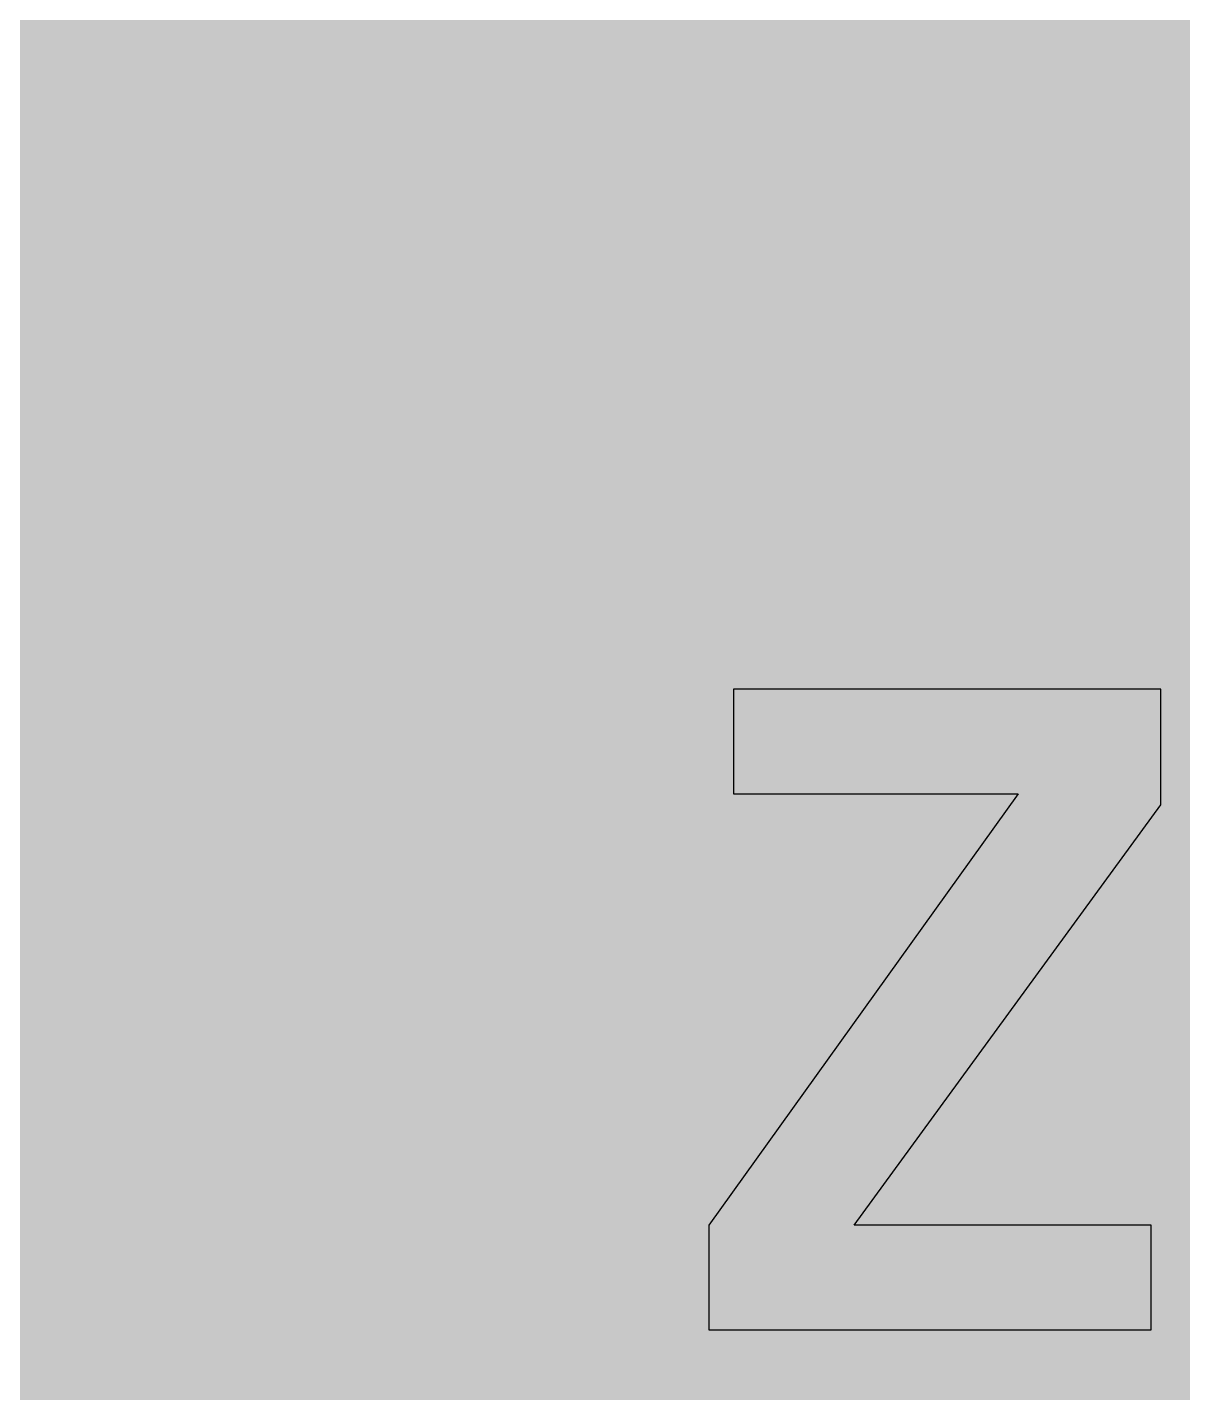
# Model space of a CAD drawing. Header units: millimetres. Extents: x 0 to 212, y 0 to 159.
# Drawn here: x 60.55 to 96.95, y 65.81 to 108.8 of the extents above; entities that cross this region are included whole.
import ezdxf

# ---------------------------------------------------------------- set-up
doc = ezdxf.new("R2010")
doc.units = ezdxf.units.MM

msp = doc.modelspace()

# ---------------------------------------------------------------- hatches: boundary and pattern name
for color, points in [(254, [(14.1633, 0.0536), (13.9878, 0.0533), (13.8125, 0.0559), (13.6373, 0.061), (13.462, 0.0686), (13.2893, 0.0787), (13.114, 0.0914), (12.9413, 0.1041), (12.7686, 0.1219), (12.5959, 0.1397), (12.4231, 0.16), (12.2504, 0.1829), (12.0777, 0.2057), (11.9075, 0.2337), (11.7373, 0.2616), (11.5672, 0.2921), (11.397, 0.3251), (11.2268, 0.3607), (11.0592, 0.3988), (10.8915, 0.4369), (10.7239, 0.4775), (10.5562, 0.5207), (10.3886, 0.5664), (10.2235, 0.6121), (10.0584, 0.6629), (9.8933, 0.7137), (9.7307, 0.7671), (9.5682, 0.8204), (9.4056, 0.8788), (9.2431, 0.9373), (9.083, 0.9982), (8.923, 1.0617), (8.763, 1.1252), (8.6055, 1.1938), (8.4455, 1.2624), (8.2906, 1.331), (8.1331, 1.4046), (7.9781, 1.4783), (7.8232, 1.5545), (7.6708, 1.6332), (7.5184, 1.7145), (7.366, 1.7958), (7.2161, 1.8796), (7.0663, 1.966), (6.919, 2.0523), (6.7716, 2.1438), (6.6243, 2.2352), (6.4795, 2.3266), (6.3348, 2.4232), (6.19, 2.5197), (6.0477, 2.6187), (5.908, 2.7178), (5.7683, 2.8194), (5.6286, 2.9235), (5.4915, 3.0302), (5.3543, 3.1369), (5.2197, 3.2461), (5.0851, 3.3579), (4.953, 3.4722), (4.8209, 3.5865), (4.6914, 3.7033), (4.5644, 3.8202), (4.4348, 3.9395), (4.3104, 4.0615), (4.1859, 4.1859), (4.0615, 4.3104), (3.9395, 4.4348), (3.8202, 4.5618), (3.7033, 4.6914), (3.5865, 4.8209), (3.4722, 4.953), (3.3579, 5.0851), (3.2487, 5.2197), (3.1369, 5.3543), (3.0302, 5.4915), (2.9235, 5.6286), (2.8194, 5.7683), (2.7178, 5.908), (2.6187, 6.0477), (2.5197, 6.19), (2.4232, 6.3348), (2.3266, 6.477), (2.2352, 6.6243), (2.1438, 6.7691), (2.0523, 6.919), (1.966, 7.0663), (1.8796, 7.2161), (1.7958, 7.366), (1.7145, 7.5184), (1.6332, 7.6708), (1.5545, 7.8232), (1.4783, 7.9781), (1.4046, 8.1331), (1.331, 8.2906), (1.2598, 8.4455), (1.1913, 8.603), (1.1252, 8.763), (1.0592, 8.923), (0.9982, 9.083), (0.9373, 9.2431), (0.8763, 9.4056), (0.8204, 9.5682), (0.7645, 9.7307), (0.7112, 9.8933), (0.6604, 10.0584), (0.6121, 10.2235), (0.5639, 10.3911), (0.5207, 10.5562), (0.4775, 10.7239), (0.4343, 10.8915), (0.3962, 11.0592), (0.3607, 11.2268), (0.3251, 11.397), (0.2921, 11.5672), (0.2616, 11.7373), (0.2311, 11.9075), (0.2057, 12.0802), (0.1803, 12.2504), (0.1575, 12.4231), (0.1372, 12.5959), (0.1194, 12.7686), (0.1041, 12.9413), (0.0889, 13.1166), (0.0787, 13.2893), (0.0686, 13.4645), (0.061, 13.6373), (0.0559, 13.8125), (0.0508, 13.9878), (0.0508, 14.163), (0.0522, 144.6925), (0.0508, 144.8664), (0.0559, 145.0416), (0.061, 145.2169), (0.0686, 145.3896), (0.0787, 145.5649), (0.0889, 145.7376), (0.1041, 145.9128), (0.1194, 146.0856), (0.1372, 146.2583), (0.1575, 146.431), (0.1803, 146.6037), (0.2057, 146.7739), (0.2311, 146.9466), (0.2616, 147.1168), (0.2921, 147.287), (0.3251, 147.4572), (0.3607, 147.6248), (0.3962, 147.795), (0.4343, 147.9626), (0.4775, 148.1303), (0.5207, 148.2979), (0.5639, 148.463), (0.6121, 148.6281), (0.6604, 148.7932), (0.7112, 148.9583), (0.7645, 149.1234), (0.8204, 149.286), (0.8763, 149.4485), (0.9373, 149.6111), (0.9982, 149.7711), (1.0592, 149.9311), (1.1252, 150.0911), (1.1913, 150.2486), (1.2598, 150.4061), (1.331, 150.5636), (1.4046, 150.7185), (1.4783, 150.876), (1.5545, 151.0284), (1.6332, 151.1833), (1.7145, 151.3357), (1.7958, 151.4856), (1.8796, 151.638), (1.966, 151.7879), (2.0523, 151.9352), (2.1438, 152.0825), (2.2352, 152.2298), (2.3266, 152.3746), (2.4232, 152.5194), (2.5197, 152.6616), (2.6187, 152.8039), (2.7178, 152.9461), (2.8194, 153.0858), (2.9235, 153.2255), (3.0302, 153.3627), (3.1369, 153.4973), (3.2487, 153.6344), (3.3579, 153.7665), (3.4722, 153.8986), (3.5865, 154.0307), (3.7033, 154.1602), (3.8202, 154.2898), (3.9395, 154.4168), (4.0615, 154.5438), (4.1859, 154.6682), (4.3104, 154.7901), (4.4348, 154.9121), (4.5644, 155.034), (4.6914, 155.1508), (4.8209, 155.2677), (4.953, 155.382), (5.0851, 155.4937), (5.2197, 155.6055), (5.3543, 155.7147), (5.4915, 155.8239), (5.6286, 155.9281), (5.7683, 156.0322), (5.908, 156.1338), (6.0477, 156.2354), (6.19, 156.3345), (6.3348, 156.431), (6.4795, 156.525), (6.6243, 156.6189), (6.7716, 156.7104), (6.919, 156.7993), (7.0663, 156.8882), (7.2161, 156.9745), (7.366, 157.0584), (7.5184, 157.1396), (7.6708, 157.2209), (7.8232, 157.2971), (7.9781, 157.3733), (8.1331, 157.4495), (8.2906, 157.5206), (8.4455, 157.5918), (8.6055, 157.6603), (8.763, 157.7289), (8.923, 157.7924), (9.083, 157.8559), (9.2431, 157.9169), (9.4056, 157.9753), (9.5682, 158.0337), (9.7307, 158.0871), (9.8933, 158.1404), (10.0584, 158.1912), (10.2235, 158.242), (10.3886, 158.2877), (10.5562, 158.3334), (10.7239, 158.3766), (10.8915, 158.4173), (11.0592, 158.4579), (11.2268, 158.4935), (11.397, 158.529), (11.5672, 158.562), (11.7373, 158.5925), (11.9075, 158.6205), (12.0777, 158.6484), (12.2504, 158.6713), (12.4231, 158.6941), (12.5959, 158.7144), (12.7686, 158.7322), (12.9413, 158.75), (13.114, 158.7627), (13.2893, 158.7754), (13.462, 158.7856), (13.6373, 158.7932), (13.8125, 158.7983), (13.9878, 158.8008), (14.163, 158.8033), (197.6078, 158.8036), (197.7822, 158.8008), (197.9574, 158.7983), (198.1327, 158.7932), (198.3054, 158.7856), (198.4807, 158.7754), (198.6534, 158.7627), (198.8287, 158.75), (199.0014, 158.7322), (199.1741, 158.7144), (199.3468, 158.6941), (199.5195, 158.6713), (199.6897, 158.6484), (199.8624, 158.6205), (200.0326, 158.5925), (200.2028, 158.562), (200.373, 158.529), (200.5432, 158.4935), (200.7108, 158.4579), (200.8784, 158.4173), (201.0461, 158.3766), (201.2137, 158.3334), (201.3788, 158.2877), (201.5465, 158.242), (201.7116, 158.1912), (201.8767, 158.1404), (202.0392, 158.0871), (202.2018, 158.0337), (202.3643, 157.9753), (202.5269, 157.9169), (202.6869, 157.8559), (202.8469, 157.7924), (203.007, 157.7289), (203.167, 157.6603), (203.3245, 157.5918), (203.4794, 157.5206), (203.6369, 157.4495), (203.7918, 157.3733), (203.9468, 157.2971), (204.0992, 157.2209), (204.2516, 157.1396), (204.404, 157.0584), (204.5538, 156.9745), (204.7037, 156.8882), (204.8535, 156.7993), (205.0009, 156.7104), (205.1456, 156.6189), (205.293, 156.525), (205.4352, 156.431), (205.58, 156.3345), (205.7222, 156.2354), (205.8619, 156.1338), (206.0016, 156.0322), (206.1413, 155.9281), (206.2785, 155.8239), (206.4156, 155.7147), (206.5503, 155.6055), (206.6849, 155.4937), (206.817, 155.382), (206.949, 155.2677), (207.0786, 155.1508), (207.2081, 155.034), (207.3351, 154.9121), (207.4596, 154.7901), (207.584, 154.6682), (207.7085, 154.5438), (207.8304, 154.4168), (207.9498, 154.2898), (208.0666, 154.1602), (208.1835, 154.0307), (208.2978, 153.8986), (208.4121, 153.7665), (208.5238, 153.6344), (208.6331, 153.4973), (208.7397, 153.3627), (208.8464, 153.2255), (208.9506, 153.0858), (209.0522, 152.9461), (209.1512, 152.8039), (209.2503, 152.6616), (209.3468, 152.5194), (209.4433, 152.3746), (209.5348, 152.2298), (209.6262, 152.0825), (209.7176, 151.9352), (209.804, 151.7879), (209.8904, 151.638), (209.9742, 151.4856), (210.0555, 151.3357), (210.1367, 151.1833), (210.2155, 151.0284), (210.2917, 150.876), (210.3653, 150.7185), (210.439, 150.5636), (210.5076, 150.4061), (210.5762, 150.2486), (210.6447, 150.0911), (210.7082, 149.9311), (210.7717, 149.7711), (210.8327, 149.6111), (210.8911, 149.4485), (210.9495, 149.286), (211.0029, 149.1234), (211.0562, 148.9583), (211.107, 148.7932), (211.1578, 148.6281), (211.2035, 148.463), (211.2493, 148.2979), (211.2924, 148.1303), (211.3331, 147.9626), (211.3712, 147.795), (211.4093, 147.6248), (211.4448, 147.4572), (211.4779, 147.287), (211.5083, 147.1168), (211.5363, 146.9466), (211.5642, 146.7739), (211.5871, 146.6037), (211.6099, 146.431), (211.6303, 146.2583), (211.648, 146.0856), (211.6658, 145.9128), (211.6785, 145.7376), (211.6912, 145.5649), (211.7014, 145.3896), (211.709, 145.2169), (211.7141, 145.0416), (211.7166, 144.8664), (211.7166, 144.6911), (211.7189, 14.1647), (211.7166, 13.9878), (211.7141, 13.8125), (211.709, 13.6373), (211.7014, 13.4645), (211.6912, 13.2893), (211.6785, 13.1166), (211.6658, 12.9413), (211.648, 12.7686), (211.6303, 12.5959), (211.6099, 12.4231), (211.5871, 12.2504), (211.5642, 12.0802), (211.5363, 11.9075), (211.5083, 11.7373), (211.4779, 11.5672), (211.4448, 11.397), (211.4093, 11.2268), (211.3712, 11.0592), (211.3331, 10.8915), (211.2924, 10.7239), (211.2493, 10.5562), (211.2035, 10.3911), (211.1578, 10.2235), (211.107, 10.0584), (211.0562, 9.8933), (211.0029, 9.7307), (210.9495, 9.5682), (210.8911, 9.4056), (210.8327, 9.2431), (210.7717, 9.083), (210.7082, 8.923), (210.6447, 8.763), (210.5762, 8.603), (210.5076, 8.4455), (210.439, 8.2906), (210.3653, 8.1331), (210.2917, 7.9781), (210.2155, 7.8232), (210.1367, 7.6708), (210.0555, 7.5184), (209.9742, 7.366), (209.8904, 7.2161), (209.804, 7.0663), (209.7176, 6.919), (209.6262, 6.7691), (209.5348, 6.6243), (209.4433, 6.477), (209.3468, 6.3348), (209.2503, 6.19), (209.1512, 6.0477), (209.0522, 5.908), (208.9506, 5.7683), (208.8464, 5.6286), (208.7397, 5.4915), (208.6331, 5.3543), (208.5238, 5.2197), (208.4121, 5.0851), (208.2978, 4.953), (208.1835, 4.8209), (208.0666, 4.6914), (207.9498, 4.5618), (207.8304, 4.4348), (207.7085, 4.3104), (207.584, 4.1859), (207.4596, 4.0615), (207.3351, 3.9395), (207.2081, 3.8202), (207.0786, 3.7033), (206.949, 3.5865), (206.817, 3.4722), (206.6849, 3.3579), (206.5503, 3.2461), (206.4156, 3.1369), (206.2785, 3.0302), (206.1413, 2.9235), (206.0016, 2.8194), (205.8619, 2.7178), (205.7222, 2.6187), (205.58, 2.5197), (205.4352, 2.4232), (205.293, 2.3266), (205.1456, 2.2352), (205.0009, 2.1438), (204.8535, 2.0523), (204.7037, 1.966), (204.5538, 1.8796), (204.404, 1.7958), (204.2516, 1.7145), (204.0992, 1.6332), (203.9468, 1.5545), (203.7918, 1.4783), (203.6369, 1.4046), (203.4794, 1.331), (203.3245, 1.2624), (203.167, 1.1938), (203.007, 1.1252), (202.8469, 1.0617), (202.6869, 0.9982), (202.5269, 0.9373), (202.3643, 0.8788), (202.2018, 0.8204), (202.0392, 0.7671), (201.8767, 0.7137), (201.7116, 0.6629), (201.5465, 0.6121), (201.3788, 0.5664), (201.2137, 0.5207), (201.0461, 0.4775), (200.8784, 0.4369), (200.7108, 0.3988), (200.5432, 0.3607), (200.373, 0.3251), (200.2028, 0.2921), (200.0326, 0.2616), (199.8624, 0.2337), (199.6897, 0.2057), (199.5195, 0.1829), (199.3468, 0.16), (199.1741, 0.1397), (199.0014, 0.1219), (198.8287, 0.1041), (198.6534, 0.0914), (198.4807, 0.0787), (198.3054, 0.0686), (198.1327, 0.061), (197.9574, 0.0559), (197.7822, 0.0533), (197.6069, 0.0533)]), (59, [(96.2628, 84.3178), (96.2628, 87.9655), (82.7966, 87.9655), (82.7966, 84.6663), (91.7607, 84.6663), (82.0208, 71.0844), (82.0208, 67.7869), (95.9527, 67.7869), (95.9527, 71.0844), (86.5999, 71.0844)])]:
    msp.add_hatch(color=color).paths.add_polyline_path(points)
h = msp.add_hatch(color=59)
edge = h.paths.add_edge_path()
edge.add_line((70.1848, 67.3982), (70.4139, 67.3989))
edge.add_line((70.4139, 67.3989), (70.6399, 67.4065))
edge.add_line((70.6399, 67.4065), (70.866, 67.4167))
edge.add_line((70.866, 67.4167), (71.0895, 67.4294))
edge.add_line((71.0895, 67.4294), (71.3105, 67.4497))
edge.add_line((71.3105, 67.4497), (71.5289, 67.4726))
edge.add_line((71.5289, 67.4726), (71.7448, 67.5005))
edge.add_line((71.7448, 67.5005), (71.9582, 67.5335))
edge.add_line((71.9582, 67.5335), (72.169, 67.5716))
edge.add_line((72.169, 67.5716), (72.3748, 67.6123))
edge.add_line((72.3748, 67.6123), (72.5805, 67.658))
edge.add_line((72.5805, 67.658), (72.7837, 67.7088))
edge.add_line((72.7837, 67.7088), (72.9844, 67.7647))
edge.add_line((72.9844, 67.7647), (73.1799, 67.8231))
edge.add_line((73.1799, 67.8231), (73.3755, 67.8891))
edge.add_line((73.3755, 67.8891), (73.566, 67.9602))
edge.add_line((73.566, 67.9602), (73.7565, 68.0339))
edge.add_line((73.7565, 68.0339), (73.9419, 68.1126))
edge.add_line((73.9419, 68.1126), (74.1248, 68.199))
edge.add_line((74.1248, 68.199), (74.3026, 68.2879))
edge.add_line((74.3026, 68.2879), (74.4804, 68.3819))
edge.add_line((74.4804, 68.3819), (74.6531, 68.4809))
edge.add_line((74.6531, 68.4809), (74.8233, 68.5876))
edge.add_line((74.8233, 68.5876), (74.991, 68.6968))
edge.add_line((74.991, 68.6968), (75.1535, 68.8111))
edge.add_line((75.1535, 68.8111), (75.3135, 68.9331))
edge.add_line((75.3135, 68.9331), (75.471, 69.0575))
edge.add_line((75.471, 69.0575), (75.6234, 69.1896))
edge.add_line((75.6234, 69.1896), (75.7758, 69.3268))
edge.add_line((75.7758, 69.3268), (75.9206, 69.469))
edge.add_line((75.9206, 69.469), (76.0654, 69.6163))
edge.add_line((76.0654, 69.6163), (76.2051, 69.7687))
edge.add_line((76.2051, 69.7687), (76.3397, 69.9287))
edge.add_line((76.3397, 69.9287), (76.4718, 70.0913))
edge.add_line((76.4718, 70.0913), (76.6013, 70.2615))
edge.add_line((76.6013, 70.2615), (76.7258, 70.4393))
edge.add_line((76.7258, 70.4393), (76.8477, 70.6196))
edge.add_line((76.8477, 70.6196), (76.9645, 70.8076))
edge.add_line((76.9645, 70.8076), (77.0788, 71.0006))
edge.add_line((77.0788, 71.0006), (77.1881, 71.1987))
edge.add_line((77.1881, 71.1987), (77.2922, 71.4045))
edge.add_line((77.2922, 71.4045), (77.3938, 71.6153))
edge.add_line((77.3938, 71.6153), (77.4929, 71.8337))
edge.add_line((77.4929, 71.8337), (77.5843, 72.0573))
edge.add_line((77.5843, 72.0573), (77.6757, 72.2859))
edge.add_line((77.6757, 72.2859), (77.7596, 72.5221))
edge.add_line((77.7596, 72.5221), (77.8408, 72.7634))
edge.add_line((77.8408, 72.7634), (77.917, 73.0123))
edge.add_line((77.917, 73.0123), (77.9907, 73.2663))
edge.add_line((77.9907, 73.2663), (78.0567, 73.5279))
edge.add_line((78.0567, 73.5279), (78.1202, 73.7946))
edge.add_line((78.1202, 73.7946), (78.1812, 74.0689))
edge.add_line((78.1812, 74.0689), (78.2345, 74.3483))
edge.add_line((78.2345, 74.3483), (78.2853, 74.6354))
edge.add_line((78.2853, 74.6354), (78.3311, 74.93))
edge.add_line((78.3311, 74.93), (78.3717, 75.2297))
edge.add_line((78.3717, 75.2297), (78.4073, 75.5371))
edge.add_line((78.4073, 75.5371), (78.4403, 75.8495))
edge.add_line((78.4403, 75.8495), (78.4657, 76.1695))
edge.add_line((78.4657, 76.1695), (78.4885, 76.4972))
edge.add_line((78.4885, 76.4972), (78.5063, 76.8299))
edge.add_line((78.5063, 76.8299), (78.519, 77.1703))
edge.add_line((78.519, 77.1703), (78.5241, 77.5183))
edge.add_line((78.5241, 77.5183), (78.5266, 77.8739))
edge.add_line((78.5266, 77.8739), (78.5241, 78.2295))
edge.add_line((78.5241, 78.2295), (78.519, 78.5774))
edge.add_line((78.519, 78.5774), (78.5063, 78.9178))
edge.add_line((78.5063, 78.9178), (78.4885, 79.2505))
edge.add_line((78.4885, 79.2505), (78.4657, 79.5782))
edge.add_line((78.4657, 79.5782), (78.4403, 79.8982))
edge.add_line((78.4403, 79.8982), (78.4073, 80.2132))
edge.add_line((78.4073, 80.2132), (78.3717, 80.5205))
edge.add_line((78.3717, 80.5205), (78.3311, 80.8203))
edge.add_line((78.3311, 80.8203), (78.2853, 81.1124))
edge.add_line((78.2853, 81.1124), (78.2345, 81.3994))
edge.add_line((78.2345, 81.3994), (78.1812, 81.6788))
edge.add_line((78.1812, 81.6788), (78.1202, 81.9531))
edge.add_line((78.1202, 81.9531), (78.0567, 82.2223))
edge.add_line((78.0567, 82.2223), (77.9907, 82.4814))
edge.add_line((77.9907, 82.4814), (77.917, 82.7354))
edge.add_line((77.917, 82.7354), (77.8408, 82.9843))
edge.add_line((77.8408, 82.9843), (77.7596, 83.2256))
edge.add_line((77.7596, 83.2256), (77.6757, 83.4619))
edge.add_line((77.6757, 83.4619), (77.5843, 83.693))
edge.add_line((77.5843, 83.693), (77.4929, 83.914))
edge.add_line((77.4929, 83.914), (77.3938, 84.1324))
edge.add_line((77.3938, 84.1324), (77.2922, 84.3432))
edge.add_line((77.2922, 84.3432), (77.1881, 84.549))
edge.add_line((77.1881, 84.549), (77.0788, 84.7471))
edge.add_line((77.0788, 84.7471), (76.9645, 84.9427))
edge.add_line((76.9645, 84.9427), (76.8477, 85.1281))
edge.add_line((76.8477, 85.1281), (76.7258, 85.311))
edge.add_line((76.7258, 85.311), (76.6013, 85.4862))
edge.add_line((76.6013, 85.4862), (76.4718, 85.6564))
edge.add_line((76.4718, 85.6564), (76.3397, 85.8215))
edge.add_line((76.3397, 85.8215), (76.2051, 85.979))
edge.add_line((76.2051, 85.979), (76.0654, 86.1339))
edge.add_line((76.0654, 86.1339), (75.9206, 86.2813))
edge.add_line((75.9206, 86.2813), (75.7758, 86.4235))
edge.add_line((75.7758, 86.4235), (75.6234, 86.5581))
edge.add_line((75.6234, 86.5581), (75.471, 86.6902))
edge.add_line((75.471, 86.6902), (75.3135, 86.8172))
edge.add_line((75.3135, 86.8172), (75.1535, 86.9366))
edge.add_line((75.1535, 86.9366), (74.991, 87.0509))
edge.add_line((74.991, 87.0509), (74.8233, 87.1626))
edge.add_line((74.8233, 87.1626), (74.6531, 87.2668))
edge.add_line((74.6531, 87.2668), (74.4804, 87.3658))
edge.add_line((74.4804, 87.3658), (74.3026, 87.4624))
edge.add_line((74.3026, 87.4624), (74.1248, 87.5513))
edge.add_line((74.1248, 87.5513), (73.9419, 87.6351))
edge.add_line((73.9419, 87.6351), (73.7565, 87.7138))
edge.add_line((73.7565, 87.7138), (73.566, 87.79))
edge.add_line((73.566, 87.79), (73.3755, 87.8586))
edge.add_line((73.3755, 87.8586), (73.1799, 87.9246))
edge.add_line((73.1799, 87.9246), (72.9844, 87.9831))
edge.add_line((72.9844, 87.9831), (72.7837, 88.0389))
edge.add_line((72.7837, 88.0389), (72.5805, 88.0897))
edge.add_line((72.5805, 88.0897), (72.3748, 88.1355))
edge.add_line((72.3748, 88.1355), (72.169, 88.1786))
edge.add_line((72.169, 88.1786), (71.9582, 88.2142))
edge.add_line((71.9582, 88.2142), (71.7448, 88.2472))
edge.add_line((71.7448, 88.2472), (71.5289, 88.2752))
edge.add_line((71.5289, 88.2752), (71.3105, 88.298))
edge.add_line((71.3105, 88.298), (71.0895, 88.3183))
edge.add_line((71.0895, 88.3183), (70.866, 88.3336))
edge.add_line((70.866, 88.3336), (70.6399, 88.3437))
edge.add_line((70.6399, 88.3437), (70.4139, 88.3488))
edge.add_line((70.4139, 88.3488), (70.1827, 88.3514))
edge.add_line((70.1827, 88.3514), (69.9541, 88.3488))
edge.add_line((69.9541, 88.3488), (69.7255, 88.3437))
edge.add_line((69.7255, 88.3437), (69.4995, 88.3336))
edge.add_line((69.4995, 88.3336), (69.2785, 88.3183))
edge.add_line((69.2785, 88.3183), (69.0575, 88.298))
edge.add_line((69.0575, 88.298), (68.8391, 88.2752))
edge.add_line((68.8391, 88.2752), (68.6232, 88.2472))
edge.add_line((68.6232, 88.2472), (68.4098, 88.2142))
edge.add_line((68.4098, 88.2142), (68.199, 88.1786))
edge.add_line((68.199, 88.1786), (67.9907, 88.1355))
edge.add_line((67.9907, 88.1355), (67.7875, 88.0897))
edge.add_line((67.7875, 88.0897), (67.5843, 88.0389))
edge.add_line((67.5843, 88.0389), (67.3837, 87.9831))
edge.add_line((67.3837, 87.9831), (67.1855, 87.9246))
edge.add_line((67.1855, 87.9246), (66.9925, 87.8586))
edge.add_line((66.9925, 87.8586), (66.802, 87.79))
edge.add_line((66.802, 87.79), (66.6115, 87.7138))
edge.add_line((66.6115, 87.7138), (66.4261, 87.6351))
edge.add_line((66.4261, 87.6351), (66.2432, 87.5513))
edge.add_line((66.2432, 87.5513), (66.0654, 87.4624))
edge.add_line((66.0654, 87.4624), (65.8876, 87.3658))
edge.add_line((65.8876, 87.3658), (65.7149, 87.2668))
edge.add_line((65.7149, 87.2668), (65.5447, 87.1626))
edge.add_line((65.5447, 87.1626), (65.3771, 87.0509))
edge.add_line((65.3771, 87.0509), (65.2145, 86.9366))
edge.add_line((65.2145, 86.9366), (65.0545, 86.8172))
edge.add_line((65.0545, 86.8172), (64.897, 86.6902))
edge.add_line((64.897, 86.6902), (64.7446, 86.5581))
edge.add_line((64.7446, 86.5581), (64.5947, 86.4235))
edge.add_line((64.5947, 86.4235), (64.4474, 86.2813))
edge.add_line((64.4474, 86.2813), (64.3026, 86.1339))
edge.add_line((64.3026, 86.1339), (64.1655, 85.979))
edge.add_line((64.1655, 85.979), (64.0283, 85.8215))
edge.add_line((64.0283, 85.8215), (63.8962, 85.6564))
edge.add_line((63.8962, 85.6564), (63.7667, 85.4862))
edge.add_line((63.7667, 85.4862), (63.6422, 85.311))
edge.add_line((63.6422, 85.311), (63.5203, 85.1281))
edge.add_line((63.5203, 85.1281), (63.4035, 84.9427))
edge.add_line((63.4035, 84.9427), (63.2917, 84.7471))
edge.add_line((63.2917, 84.7471), (63.1825, 84.549))
edge.add_line((63.1825, 84.549), (63.0758, 84.3432))
edge.add_line((63.0758, 84.3432), (62.9742, 84.1324))
edge.add_line((62.9742, 84.1324), (62.8777, 83.914))
edge.add_line((62.8777, 83.914), (62.7837, 83.693))
edge.add_line((62.7837, 83.693), (62.6948, 83.4619))
edge.add_line((62.6948, 83.4619), (62.6085, 83.2256))
edge.add_line((62.6085, 83.2256), (62.5272, 82.9843))
edge.add_line((62.5272, 82.9843), (62.451, 82.7354))
edge.add_line((62.451, 82.7354), (62.3799, 82.4814))
edge.add_line((62.3799, 82.4814), (62.3113, 82.2223))
edge.add_line((62.3113, 82.2223), (62.2478, 81.9531))
edge.add_line((62.2478, 81.9531), (62.1894, 81.6788))
edge.add_line((62.1894, 81.6788), (62.1335, 81.3994))
edge.add_line((62.1335, 81.3994), (62.0827, 81.1124))
edge.add_line((62.0827, 81.1124), (62.0395, 80.8203))
edge.add_line((62.0395, 80.8203), (61.9963, 80.5205))
edge.add_line((61.9963, 80.5205), (61.9608, 80.2132))
edge.add_line((61.9608, 80.2132), (61.9303, 79.8982))
edge.add_line((61.9303, 79.8982), (61.9023, 79.5782))
edge.add_line((61.9023, 79.5782), (61.8795, 79.2505))
edge.add_line((61.8795, 79.2505), (61.8642, 78.9178))
edge.add_line((61.8642, 78.9178), (61.8515, 78.5774))
edge.add_line((61.8515, 78.5774), (61.8439, 78.2295))
edge.add_line((61.8439, 78.2295), (61.8414, 77.8739))
edge.add_line((61.8414, 77.8739), (61.8439, 77.536))
edge.add_line((61.8439, 77.536), (61.8515, 77.2058))
edge.add_line((61.8515, 77.2058), (61.8642, 76.8807))
edge.add_line((61.8642, 76.8807), (61.8795, 76.5607))
edge.add_line((61.8795, 76.5607), (61.9023, 76.2457))
edge.add_line((61.9023, 76.2457), (61.9303, 75.9384))
edge.add_line((61.9303, 75.9384), (61.9608, 75.6361))
edge.add_line((61.9608, 75.6361), (61.9963, 75.3415))
edge.add_line((61.9963, 75.3415), (62.0395, 75.0494))
edge.add_line((62.0395, 75.0494), (62.0827, 74.7649))
edge.add_line((62.0827, 74.7649), (62.1335, 74.4855))
edge.add_line((62.1335, 74.4855), (62.1894, 74.2137))
edge.add_line((62.1894, 74.2137), (62.2478, 73.9445))
edge.add_line((62.2478, 73.9445), (62.3113, 73.6829))
edge.add_line((62.3113, 73.6829), (62.3799, 73.4263))
edge.add_line((62.3799, 73.4263), (62.451, 73.1749))
edge.add_line((62.451, 73.1749), (62.5272, 72.931))
edge.add_line((62.5272, 72.931), (62.6085, 72.6897))
edge.add_line((62.6085, 72.6897), (62.6948, 72.456))
edge.add_line((62.6948, 72.456), (62.7837, 72.2274))
edge.add_line((62.7837, 72.2274), (62.8777, 72.0065))
edge.add_line((62.8777, 72.0065), (62.9742, 71.788))
edge.add_line((62.9742, 71.788), (63.0758, 71.5772))
edge.add_line((63.0758, 71.5772), (63.1825, 71.3689))
edge.add_line((63.1825, 71.3689), (63.2917, 71.1683))
edge.add_line((63.2917, 71.1683), (63.4035, 70.9727))
edge.add_line((63.4035, 70.9727), (63.5203, 70.7847))
edge.add_line((63.5203, 70.7847), (63.6422, 70.5993))
edge.add_line((63.6422, 70.5993), (63.7667, 70.419))
edge.add_line((63.7667, 70.419), (63.8962, 70.2462))
edge.add_line((63.8962, 70.2462), (64.0283, 70.0786))
edge.add_line((64.0283, 70.0786), (64.1655, 69.9135))
edge.add_line((64.1655, 69.9135), (64.3026, 69.756))
edge.add_line((64.3026, 69.756), (64.4474, 69.6036))
edge.add_line((64.4474, 69.6036), (64.5947, 69.4563))
edge.add_line((64.5947, 69.4563), (64.7446, 69.3141))
edge.add_line((64.7446, 69.3141), (64.897, 69.1769))
edge.add_line((64.897, 69.1769), (65.0545, 69.0474))
edge.add_line((65.0545, 69.0474), (65.2145, 68.9204))
edge.add_line((65.2145, 68.9204), (65.3771, 68.7984))
edge.add_line((65.3771, 68.7984), (65.5447, 68.6816))
edge.add_line((65.5447, 68.6816), (65.7149, 68.5724))
edge.add_line((65.7149, 68.5724), (65.8876, 68.4657))
edge.add_line((65.8876, 68.4657), (66.0654, 68.3641))
edge.add_line((66.0654, 68.3641), (66.2432, 68.2701))
edge.add_line((66.2432, 68.2701), (66.4261, 68.1787))
edge.add_line((66.4261, 68.1787), (66.6115, 68.0949))
edge.add_line((66.6115, 68.0949), (66.802, 68.0136))
edge.add_line((66.802, 68.0136), (66.9925, 67.9374))
edge.add_line((66.9925, 67.9374), (67.1855, 67.8688))
edge.add_line((67.1855, 67.8688), (67.3837, 67.8028))
edge.add_line((67.3837, 67.8028), (67.5843, 67.7418))
edge.add_line((67.5843, 67.7418), (67.7875, 67.6859))
edge.add_line((67.7875, 67.6859), (67.9907, 67.6351))
edge.add_line((67.9907, 67.6351), (68.199, 67.5894))
edge.add_line((68.199, 67.5894), (68.4098, 67.5488))
edge.add_line((68.4098, 67.5488), (68.6232, 67.5132))
edge.add_line((68.6232, 67.5132), (68.8391, 67.4827))
edge.add_line((68.8391, 67.4827), (69.0575, 67.4573))
edge.add_line((69.0575, 67.4573), (69.2785, 67.4345))
edge.add_line((69.2785, 67.4345), (69.4995, 67.4192))
edge.add_line((69.4995, 67.4192), (69.7255, 67.4065))
edge.add_line((69.7255, 67.4065), (69.9541, 67.3989))
edge.add_line((69.9541, 67.3989), (70.1827, 67.3964))
edge = h.paths.add_edge_path(flags=16)
edge.add_line((70.1848, 85.2106), (70.325, 85.2068))
edge.add_line((70.325, 85.2068), (70.4621, 85.2043))
edge.add_line((70.4621, 85.2043), (70.5968, 85.1941))
edge.add_line((70.5968, 85.1941), (70.7314, 85.184))
edge.add_line((70.7314, 85.184), (70.8609, 85.1687))
edge.add_line((70.8609, 85.1687), (70.9905, 85.1535))
edge.add_line((70.9905, 85.1535), (71.1149, 85.1306))
edge.add_line((71.1149, 85.1306), (71.2368, 85.1078))
edge.add_line((71.2368, 85.1078), (71.3588, 85.0798))
edge.add_line((71.3588, 85.0798), (71.4756, 85.0494))
edge.add_line((71.4756, 85.0494), (71.5924, 85.0163))
edge.add_line((71.5924, 85.0163), (71.7042, 84.9782))
edge.add_line((71.7042, 84.9782), (71.816, 84.9376))
edge.add_line((71.816, 84.9376), (71.9252, 84.8944))
edge.add_line((71.9252, 84.8944), (72.0293, 84.8462))
edge.add_line((72.0293, 84.8462), (72.1335, 84.7954))
edge.add_line((72.1335, 84.7954), (72.2351, 84.7395))
edge.add_line((72.2351, 84.7395), (72.3341, 84.6811))
edge.add_line((72.3341, 84.6811), (72.4306, 84.6201))
edge.add_line((72.4306, 84.6201), (72.5246, 84.5566))
edge.add_line((72.5246, 84.5566), (72.6161, 84.488))
edge.add_line((72.6161, 84.488), (72.705, 84.4144))
edge.add_line((72.705, 84.4144), (72.7913, 84.3382))
edge.add_line((72.7913, 84.3382), (72.8777, 84.2594))
edge.add_line((72.8777, 84.2594), (72.959, 84.1756))
edge.add_line((72.959, 84.1756), (73.0402, 84.0892))
edge.add_line((73.0402, 84.0892), (73.1164, 84.0003))
edge.add_line((73.1164, 84.0003), (73.1926, 83.9064))
edge.add_line((73.1926, 83.9064), (73.2663, 83.8073))
edge.add_line((73.2663, 83.8073), (73.3374, 83.7057))
edge.add_line((73.3374, 83.7057), (73.406, 83.6016))
edge.add_line((73.406, 83.6016), (73.472, 83.4923))
edge.add_line((73.472, 83.4923), (73.5381, 83.378))
edge.add_line((73.5381, 83.378), (73.599, 83.2612))
edge.add_line((73.599, 83.2612), (73.66, 83.1418))
edge.add_line((73.66, 83.1418), (73.7159, 83.0174))
edge.add_line((73.7159, 83.0174), (73.7718, 82.8878))
edge.add_line((73.7718, 82.8878), (73.8251, 82.7557))
edge.add_line((73.8251, 82.7557), (73.8784, 82.6211))
edge.add_line((73.8784, 82.6211), (73.9267, 82.4814))
edge.add_line((73.9267, 82.4814), (73.9724, 82.3366))
edge.add_line((73.9724, 82.3366), (74.0181, 82.1893))
edge.add_line((74.0181, 82.1893), (74.0613, 82.0369))
edge.add_line((74.0613, 82.0369), (74.102, 81.8794))
edge.add_line((74.102, 81.8794), (74.1401, 81.7194))
edge.add_line((74.1401, 81.7194), (74.1782, 81.5543))
edge.add_line((74.1782, 81.5543), (74.2112, 81.3867))
edge.add_line((74.2112, 81.3867), (74.2442, 81.214))
edge.add_line((74.2442, 81.214), (74.2747, 81.0387))
edge.add_line((74.2747, 81.0387), (74.3026, 80.8558))
edge.add_line((74.3026, 80.8558), (74.328, 80.6704))
edge.add_line((74.328, 80.6704), (74.3534, 80.4824))
edge.add_line((74.3534, 80.4824), (74.3763, 80.2894))
edge.add_line((74.3763, 80.2894), (74.3966, 80.0913))
edge.add_line((74.3966, 80.0913), (74.4144, 79.8881))
edge.add_line((74.4144, 79.8881), (74.4296, 79.6823))
edge.add_line((74.4296, 79.6823), (74.4449, 79.4715))
edge.add_line((74.4449, 79.4715), (74.4576, 79.2556))
edge.add_line((74.4576, 79.2556), (74.4677, 79.0372))
edge.add_line((74.4677, 79.0372), (74.4753, 78.8137))
edge.add_line((74.4753, 78.8137), (74.483, 78.5851))
edge.add_line((74.483, 78.5851), (74.488, 78.3539))
edge.add_line((74.488, 78.3539), (74.4906, 78.1152))
edge.add_line((74.4906, 78.1152), (74.4906, 77.8739))
edge.add_line((74.4906, 77.8739), (74.4906, 77.6554))
edge.add_line((74.4906, 77.6554), (74.488, 77.4395))
edge.add_line((74.488, 77.4395), (74.483, 77.2287))
edge.add_line((74.483, 77.2287), (74.4753, 77.0179))
edge.add_line((74.4753, 77.0179), (74.4677, 76.8121))
edge.add_line((74.4677, 76.8121), (74.4576, 76.6089))
edge.add_line((74.4576, 76.6089), (74.4449, 76.4083))
edge.add_line((74.4449, 76.4083), (74.4296, 76.2102))
edge.add_line((74.4296, 76.2102), (74.4144, 76.0171))
edge.add_line((74.4144, 76.0171), (74.3966, 75.8266))
edge.add_line((74.3966, 75.8266), (74.3763, 75.6387))
edge.add_line((74.3763, 75.6387), (74.3534, 75.4532))
edge.add_line((74.3534, 75.4532), (74.328, 75.2729))
edge.add_line((74.328, 75.2729), (74.3026, 75.0951))
edge.add_line((74.3026, 75.0951), (74.2747, 74.9198))
edge.add_line((74.2747, 74.9198), (74.2442, 74.7471))
edge.add_line((74.2442, 74.7471), (74.2112, 74.5795))
edge.add_line((74.2112, 74.5795), (74.1782, 74.4144))
edge.add_line((74.1782, 74.4144), (74.1401, 74.2518))
edge.add_line((74.1401, 74.2518), (74.102, 74.0918))
edge.add_line((74.102, 74.0918), (74.0613, 73.9369))
edge.add_line((74.0613, 73.9369), (74.0181, 73.7845))
edge.add_line((74.0181, 73.7845), (73.9724, 73.6371))
edge.add_line((73.9724, 73.6371), (73.9267, 73.4898))
edge.add_line((73.9267, 73.4898), (73.8784, 73.3476))
edge.add_line((73.8784, 73.3476), (73.8251, 73.2104))
edge.add_line((73.8251, 73.2104), (73.7718, 73.0733))
edge.add_line((73.7718, 73.0733), (73.7159, 72.9412))
edge.add_line((73.7159, 72.9412), (73.66, 72.8116))
edge.add_line((73.66, 72.8116), (73.599, 72.6872))
edge.add_line((73.599, 72.6872), (73.5381, 72.5653))
edge.add_line((73.5381, 72.5653), (73.472, 72.4459))
edge.add_line((73.472, 72.4459), (73.406, 72.3316))
edge.add_line((73.406, 72.3316), (73.3374, 72.2198))
edge.add_line((73.3374, 72.2198), (73.2663, 72.1106))
edge.add_line((73.2663, 72.1106), (73.1926, 72.0065))
edge.add_line((73.1926, 72.0065), (73.1164, 71.9049))
edge.add_line((73.1164, 71.9049), (73.0402, 71.8083))
edge.add_line((73.0402, 71.8083), (72.959, 71.7144))
edge.add_line((72.959, 71.7144), (72.8777, 71.6229))
edge.add_line((72.8777, 71.6229), (72.7913, 71.5366))
edge.add_line((72.7913, 71.5366), (72.705, 71.4527))
edge.add_line((72.705, 71.4527), (72.6161, 71.3715))
edge.add_line((72.6161, 71.3715), (72.5246, 71.2953))
edge.add_line((72.5246, 71.2953), (72.4306, 71.2216))
edge.add_line((72.4306, 71.2216), (72.3341, 71.153))
edge.add_line((72.3341, 71.153), (72.2351, 71.087))
edge.add_line((72.2351, 71.087), (72.1335, 71.026))
edge.add_line((72.1335, 71.026), (72.0293, 70.9676))
edge.add_line((72.0293, 70.9676), (71.9252, 70.9117))
edge.add_line((71.9252, 70.9117), (71.816, 70.8609))
edge.add_line((71.816, 70.8609), (71.7042, 70.8152))
edge.add_line((71.7042, 70.8152), (71.5924, 70.772))
edge.add_line((71.5924, 70.772), (71.4756, 70.7314))
edge.add_line((71.4756, 70.7314), (71.3588, 70.6958))
edge.add_line((71.3588, 70.6958), (71.2368, 70.6628))
edge.add_line((71.2368, 70.6628), (71.1149, 70.6349))
edge.add_line((71.1149, 70.6349), (70.9905, 70.6095))
edge.add_line((70.9905, 70.6095), (70.8609, 70.5891))
edge.add_line((70.8609, 70.5891), (70.7314, 70.5714))
edge.add_line((70.7314, 70.5714), (70.5968, 70.5587))
edge.add_line((70.5968, 70.5587), (70.4621, 70.5485))
edge.add_line((70.4621, 70.5485), (70.325, 70.5409))
edge.add_line((70.325, 70.5409), (70.1827, 70.5409))
edge.add_line((70.1827, 70.5409), (70.043, 70.5409))
edge.add_line((70.043, 70.5409), (69.9059, 70.5485))
edge.add_line((69.9059, 70.5485), (69.7687, 70.5587))
edge.add_line((69.7687, 70.5587), (69.6366, 70.5714))
edge.add_line((69.6366, 70.5714), (69.5071, 70.5891))
edge.add_line((69.5071, 70.5891), (69.3776, 70.6095))
edge.add_line((69.3776, 70.6095), (69.2531, 70.6349))
edge.add_line((69.2531, 70.6349), (69.1286, 70.6628))
edge.add_line((69.1286, 70.6628), (69.0093, 70.6958))
edge.add_line((69.0093, 70.6958), (68.8899, 70.7314))
edge.add_line((68.8899, 70.7314), (68.7756, 70.772))
edge.add_line((68.7756, 70.772), (68.6613, 70.8152))
edge.add_line((68.6613, 70.8152), (68.5521, 70.8609))
edge.add_line((68.5521, 70.8609), (68.4428, 70.9117))
edge.add_line((68.4428, 70.9117), (68.3387, 70.9676))
edge.add_line((68.3387, 70.9676), (68.2346, 71.026))
edge.add_line((68.2346, 71.026), (68.133, 71.087))
edge.add_line((68.133, 71.087), (68.0339, 71.153))
edge.add_line((68.0339, 71.153), (67.9374, 71.2216))
edge.add_line((67.9374, 71.2216), (67.8434, 71.2953))
edge.add_line((67.8434, 71.2953), (67.752, 71.3715))
edge.add_line((67.752, 71.3715), (67.6631, 71.4527))
edge.add_line((67.6631, 71.4527), (67.5767, 71.5366))
edge.add_line((67.5767, 71.5366), (67.4903, 71.6229))
edge.add_line((67.4903, 71.6229), (67.4091, 71.7144))
edge.add_line((67.4091, 71.7144), (67.3278, 71.8083))
edge.add_line((67.3278, 71.8083), (67.2516, 71.9049))
edge.add_line((67.2516, 71.9049), (67.1754, 72.0065))
edge.add_line((67.1754, 72.0065), (67.1017, 72.1106))
edge.add_line((67.1017, 72.1106), (67.0306, 72.2198))
edge.add_line((67.0306, 72.2198), (66.962, 72.3316))
edge.add_line((66.962, 72.3316), (66.896, 72.4459))
edge.add_line((66.896, 72.4459), (66.8299, 72.5653))
edge.add_line((66.8299, 72.5653), (66.769, 72.6872))
edge.add_line((66.769, 72.6872), (66.708, 72.8116))
edge.add_line((66.708, 72.8116), (66.6521, 72.9412))
edge.add_line((66.6521, 72.9412), (66.5963, 73.0733))
edge.add_line((66.5963, 73.0733), (66.5429, 73.2104))
edge.add_line((66.5429, 73.2104), (66.4921, 73.3476))
edge.add_line((66.4921, 73.3476), (66.4413, 73.4898))
edge.add_line((66.4413, 73.4898), (66.3956, 73.6371))
edge.add_line((66.3956, 73.6371), (66.3499, 73.7845))
edge.add_line((66.3499, 73.7845), (66.3067, 73.9369))
edge.add_line((66.3067, 73.9369), (66.2661, 74.0918))
edge.add_line((66.2661, 74.0918), (66.228, 74.2518))
edge.add_line((66.228, 74.2518), (66.1924, 74.4144))
edge.add_line((66.1924, 74.4144), (66.1568, 74.5795))
edge.add_line((66.1568, 74.5795), (66.1238, 74.7471))
edge.add_line((66.1238, 74.7471), (66.0933, 74.9198))
edge.add_line((66.0933, 74.9198), (66.0654, 75.0951))
edge.add_line((66.0654, 75.0951), (66.04, 75.2729))
edge.add_line((66.04, 75.2729), (66.0146, 75.4532))
edge.add_line((66.0146, 75.4532), (65.9917, 75.6387))
edge.add_line((65.9917, 75.6387), (65.974, 75.8266))
edge.add_line((65.974, 75.8266), (65.9536, 76.0171))
edge.add_line((65.9536, 76.0171), (65.9384, 76.2102))
edge.add_line((65.9384, 76.2102), (65.9232, 76.4083))
edge.add_line((65.9232, 76.4083), (65.9105, 76.6089))
edge.add_line((65.9105, 76.6089), (65.9003, 76.8121))
edge.add_line((65.9003, 76.8121), (65.8927, 77.0179))
edge.add_line((65.8927, 77.0179), (65.8851, 77.2287))
edge.add_line((65.8851, 77.2287), (65.88, 77.4395))
edge.add_line((65.88, 77.4395), (65.8774, 77.6554))
edge.add_line((65.8774, 77.6554), (65.8774, 77.8739))
edge.add_line((65.8774, 77.8739), (65.8774, 78.1152))
edge.add_line((65.8774, 78.1152), (65.88, 78.3539))
edge.add_line((65.88, 78.3539), (65.8851, 78.5851))
edge.add_line((65.8851, 78.5851), (65.8927, 78.8137))
edge.add_line((65.8927, 78.8137), (65.9003, 79.0372))
edge.add_line((65.9003, 79.0372), (65.9105, 79.2556))
edge.add_line((65.9105, 79.2556), (65.9232, 79.4715))
edge.add_line((65.9232, 79.4715), (65.9384, 79.6823))
edge.add_line((65.9384, 79.6823), (65.9536, 79.8881))
edge.add_line((65.9536, 79.8881), (65.974, 80.0913))
edge.add_line((65.974, 80.0913), (65.9917, 80.2894))
edge.add_line((65.9917, 80.2894), (66.0146, 80.4824))
edge.add_line((66.0146, 80.4824), (66.04, 80.6704))
edge.add_line((66.04, 80.6704), (66.0654, 80.8558))
edge.add_line((66.0654, 80.8558), (66.0933, 81.0387))
edge.add_line((66.0933, 81.0387), (66.1238, 81.214))
edge.add_line((66.1238, 81.214), (66.1568, 81.3867))
edge.add_line((66.1568, 81.3867), (66.1924, 81.5543))
edge.add_line((66.1924, 81.5543), (66.228, 81.7194))
edge.add_line((66.228, 81.7194), (66.2661, 81.8794))
edge.add_line((66.2661, 81.8794), (66.3067, 82.0369))
edge.add_line((66.3067, 82.0369), (66.3499, 82.1893))
edge.add_line((66.3499, 82.1893), (66.3956, 82.3366))
edge.add_line((66.3956, 82.3366), (66.4413, 82.4814))
edge.add_line((66.4413, 82.4814), (66.4921, 82.6211))
edge.add_line((66.4921, 82.6211), (66.5429, 82.7557))
edge.add_line((66.5429, 82.7557), (66.5963, 82.8878))
edge.add_line((66.5963, 82.8878), (66.6521, 83.0174))
edge.add_line((66.6521, 83.0174), (66.708, 83.1418))
edge.add_line((66.708, 83.1418), (66.769, 83.2612))
edge.add_line((66.769, 83.2612), (66.8299, 83.378))
edge.add_line((66.8299, 83.378), (66.896, 83.4923))
edge.add_line((66.896, 83.4923), (66.962, 83.6016))
edge.add_line((66.962, 83.6016), (67.0306, 83.7057))
edge.add_line((67.0306, 83.7057), (67.1017, 83.8073))
edge.add_line((67.1017, 83.8073), (67.1754, 83.9064))
edge.add_line((67.1754, 83.9064), (67.2516, 84.0003))
edge.add_line((67.2516, 84.0003), (67.3278, 84.0892))
edge.add_line((67.3278, 84.0892), (67.4091, 84.1756))
edge.add_line((67.4091, 84.1756), (67.4903, 84.2594))
edge.add_line((67.4903, 84.2594), (67.5767, 84.3382))
edge.add_line((67.5767, 84.3382), (67.6631, 84.4144))
edge.add_line((67.6631, 84.4144), (67.752, 84.488))
edge.add_line((67.752, 84.488), (67.8434, 84.5566))
edge.add_line((67.8434, 84.5566), (67.9374, 84.6201))
edge.add_line((67.9374, 84.6201), (68.0339, 84.6811))
edge.add_line((68.0339, 84.6811), (68.133, 84.7395))
edge.add_line((68.133, 84.7395), (68.2346, 84.7954))
edge.add_line((68.2346, 84.7954), (68.3387, 84.8462))
edge.add_line((68.3387, 84.8462), (68.4428, 84.8944))
edge.add_line((68.4428, 84.8944), (68.5521, 84.9376))
edge.add_line((68.5521, 84.9376), (68.6613, 84.9782))
edge.add_line((68.6613, 84.9782), (68.7756, 85.0163))
edge.add_line((68.7756, 85.0163), (68.8899, 85.0494))
edge.add_line((68.8899, 85.0494), (69.0093, 85.0798))
edge.add_line((69.0093, 85.0798), (69.1286, 85.1078))
edge.add_line((69.1286, 85.1078), (69.2531, 85.1306))
edge.add_line((69.2531, 85.1306), (69.3776, 85.1535))
edge.add_line((69.3776, 85.1535), (69.5071, 85.1687))
edge.add_line((69.5071, 85.1687), (69.6366, 85.184))
edge.add_line((69.6366, 85.184), (69.7687, 85.1941))
edge.add_line((69.7687, 85.1941), (69.9059, 85.2043))
edge.add_line((69.9059, 85.2043), (70.043, 85.2068))
edge.add_line((70.043, 85.2068), (70.1827, 85.2094))

# ---------------------------------------------------------------- linework, layer by layer
at = {"color": 59}
msp.add_lwpolyline([(96.2628, 84.3178), (96.2628, 87.9655), (82.7966, 87.9655), (82.7966, 84.6663), (91.7607, 84.6663), (82.0208, 71.0844), (82.0208, 67.7869), (95.9527, 67.7869), (95.9527, 71.0844), (86.5999, 71.0844), (96.2628, 84.3178)], dxfattribs=at)

doc.saveas('drawing.dxf')
